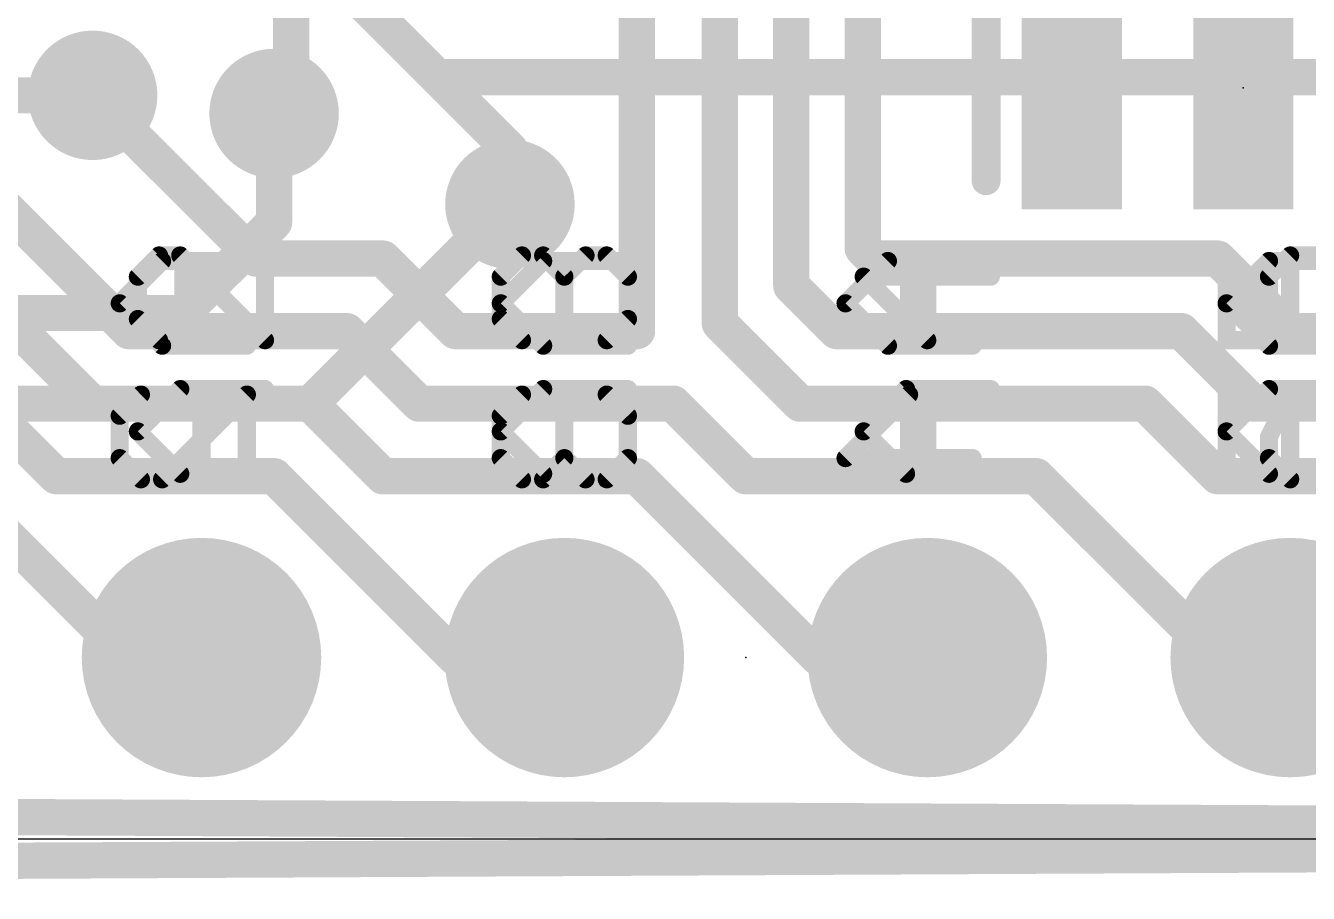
# Model space of a CAD drawing. Extents: x -0.4 to 51.3, y -0.4 to 23.4.
# Drawn here: x 20.36 to 29.34, y -0.38 to 5.69 of the extents above; entities that cross this region are included whole.
import ezdxf

# ---------------------------------------------------------------- set-up
doc = ezdxf.new("R2010")
doc.units = 0
for name, color, linetype in [('1', 12, 'CONTINUOUS'), ('16', 132, 'CONTINUOUS'), ('17', 110, 'CONTINUOUS'), ('18', 110, 'CONTINUOUS'), ('20', 53, 'CONTINUOUS'), ('21', 40, 'CONTINUOUS'), ('22', 6, 'CONTINUOUS'), ('23', 40, 'CONTINUOUS')]:
    doc.layers.add(name, color=color, linetype=linetype)

# ---------------------------------------------------------------- blocks, each defined once
blk = doc.blocks.new('ROUNDP')
at = {"const_width": 0.5}
blk.add_lwpolyline([(0, -0.25, 1), (0, 0.25, 1), (0, -0.25)], format="xyb", dxfattribs=at)
blk = doc.blocks.new('RECT')
blk.add_solid([(-0.5, -0.5), (0.5, -0.5), (-0.5, 0.5), (0.5, 0.5)])
blk = doc.blocks.new('ROUNDV')
at = {"const_width": 0.5}
blk.add_lwpolyline([(0, -0.25, 1), (0, 0.25, 1), (0, -0.25)], format="xyb", dxfattribs=at)

msp = doc.modelspace()

# ---------------------------------------------------------------- linework, layer by layer
at = {"layer": '1', "const_width": 0.254}
for points in [[(22.2182, 7.6266), (22.2182, 5.2002)], [(25.2182, 7.6266), (25.2182, 3.6108)], [(25.7182, 7.6266), (25.7182, 3.8728)], [(26.2182, 7.6266), (26.2182, 4.1348)], [(27.559, 6.604), (27.559, 5.3822)], [(24.638, 6.477), (24.638, 3.556)], [(21.082, 3.556), (18.669, 5.969)], [(22.7182, 5.8568), (23.749, 4.826)], [(18.161, 5.715), (20.828, 3.048)], [(20.574, 2.54), (17.653, 5.461)], [(27.559, 5.3822), (27.6816, 5.2596)], [(21.082, 1.27), (17.018, 5.334)], [(20.828, 5.207), (21.971, 4.064)], [(22.2182, 5.2002), (22.098, 5.08)], [(23.749, 4.826), (23.749, 4.445)], [(26.2182, 4.1348), (26.289, 4.064)], [(21.971, 4.064), (22.86, 4.064)], [(22.86, 4.064), (23.368, 3.556)], [(26.289, 4.064), (28.702, 4.064)], [(28.702, 4.064), (29.21, 3.556)], [(25.7182, 3.8728), (26.035, 3.556)], [(22.606, 3.556), (21.082, 3.556)], [(23.114, 3.048), (22.606, 3.556)], [(23.368, 3.556), (24.638, 3.556)], [(25.2182, 3.6108), (25.781, 3.048)], [(26.035, 3.556), (28.448, 3.556)], [(28.448, 3.556), (28.956, 3.048)], [(29.21, 3.556), (30.226, 3.556)], [(20.828, 3.048), (22.352, 3.048)], [(22.352, 3.048), (22.86, 2.54)], [(24.892, 3.048), (23.114, 3.048)], [(25.4, 2.54), (24.892, 3.048)], [(25.781, 3.048), (28.194, 3.048)], [(28.194, 3.048), (28.702, 2.54)], [(28.956, 3.048), (29.972, 3.048)], [(22.098, 2.54), (20.574, 2.54)], [(23.368, 1.27), (22.098, 2.54)], [(22.86, 2.54), (24.638, 2.54)], [(24.638, 2.54), (25.908, 1.27)], [(27.432, 2.54), (25.4, 2.54)], [(28.702, 1.27), (27.432, 2.54)], [(28.702, 2.54), (29.718, 2.54)], [(21.59, 1.27), (21.082, 1.27)], [(24.13, 1.27), (23.368, 1.27)], [(25.908, 1.27), (26.67, 1.27)], [(29.21, 1.27), (28.702, 1.27)], [(-0.254, -0.254), (51.181, 0)]]:
    msp.add_lwpolyline(points, dxfattribs=at)
at = {"layer": '1', "const_width": 0.127}
for points in [[(27.6039, 5.4271, 1), (27.5141, 5.3373)], [(27.4955, 5.3822, 1), (27.6225, 5.3822)], [(20.8729, 5.2519, 1), (20.7831, 5.1621)], [(22.2631, 5.1553, 1), (22.1733, 5.2451)], [(27.6367, 5.2147, 1), (27.7265, 5.3045)], [(22.1547, 5.2002, 1), (22.2817, 5.2002)], [(22.0531, 5.1249, 1), (22.1429, 5.0351)], [(23.8125, 4.826, 1), (23.6855, 4.826)], [(23.7041, 4.7811, 1), (23.7939, 4.8709)], [(23.6855, 4.445, 1), (23.8125, 4.445)], [(26.2631, 4.1797, 1), (26.1733, 4.0899)], [(21.971, 4.1275, 1), (21.971, 4.0005)], [(21.9261, 4.0191, 1), (22.0159, 4.1089)], [(22.9049, 4.1089, 1), (22.8151, 4.0191)], [(22.86, 4.0005, 1), (22.86, 4.1275)], [(26.1547, 4.1348, 1), (26.2817, 4.1348)], [(26.289, 4.1275, 1), (26.289, 4.0005)], [(26.2441, 4.0191, 1), (26.3339, 4.1089)], [(28.7469, 4.1089, 1), (28.6571, 4.0191)], [(28.702, 4.0005, 1), (28.702, 4.1275)], [(25.7631, 3.9177, 1), (25.6733, 3.8279)], [(25.6547, 3.8728, 1), (25.7817, 3.8728)], [(21.082, 3.6195, 1), (21.082, 3.4925)], [(22.6509, 3.6009, 1), (22.5611, 3.5111)], [(22.606, 3.4925, 1), (22.606, 3.6195)], [(23.368, 3.6195, 1), (23.368, 3.4925)], [(24.638, 3.4925, 1), (24.638, 3.6195)], [(25.2631, 3.6557, 1), (25.1733, 3.5659)], [(26.035, 3.6195, 1), (26.035, 3.4925)], [(28.4929, 3.6009, 1), (28.4031, 3.5111)], [(28.448, 3.4925, 1), (28.448, 3.6195)], [(29.21, 3.6195, 1), (29.21, 3.4925)], [(21.0371, 3.5111, 1), (21.1269, 3.6009)], [(23.3231, 3.5111, 1), (23.4129, 3.6009)], [(24.5745, 3.556, 1), (24.7015, 3.556)], [(25.1547, 3.6108, 1), (25.2817, 3.6108)], [(25.9901, 3.5111, 1), (26.0799, 3.6009)], [(29.1651, 3.5111, 1), (29.2549, 3.6009)], [(20.828, 3.1115, 1), (20.828, 2.9845)], [(20.7831, 3.0031, 1), (20.8729, 3.0929)], [(22.3969, 3.0929, 1), (22.3071, 3.0031)], [(22.352, 2.9845, 1), (22.352, 3.1115)], [(23.114, 3.1115, 1), (23.114, 2.9845)], [(23.0691, 3.0031, 1), (23.1589, 3.0929)], [(24.9369, 3.0929, 1), (24.8471, 3.0031)], [(24.892, 2.9845, 1), (24.892, 3.1115)], [(25.781, 3.1115, 1), (25.781, 2.9845)], [(25.7361, 3.0031, 1), (25.8259, 3.0929)], [(28.2389, 3.0929, 1), (28.1491, 3.0031)], [(28.194, 2.9845, 1), (28.194, 3.1115)], [(28.956, 3.1115, 1), (28.956, 2.9845)], [(28.9111, 3.0031, 1), (29.0009, 3.0929)], [(20.574, 2.6035, 1), (20.574, 2.4765)], [(20.5291, 2.4951, 1), (20.6189, 2.5849)], [(22.1429, 2.5849, 1), (22.0531, 2.4951)], [(22.098, 2.4765, 1), (22.098, 2.6035)], [(22.86, 2.6035, 1), (22.86, 2.4765)], [(22.8151, 2.4951, 1), (22.9049, 2.5849)], [(24.6829, 2.5849, 1), (24.5931, 2.4951)], [(24.638, 2.4765, 1), (24.638, 2.6035)], [(25.4, 2.6035, 1), (25.4, 2.4765)], [(25.3551, 2.4951, 1), (25.4449, 2.5849)], [(27.4769, 2.5849, 1), (27.3871, 2.4951)], [(27.432, 2.4765, 1), (27.432, 2.6035)], [(28.702, 2.6035, 1), (28.702, 2.4765)], [(28.6571, 2.4951, 1), (28.7469, 2.5849)], [(21.082, 1.3335, 1), (21.082, 1.2065)], [(21.0371, 1.2251, 1), (21.1269, 1.3149)], [(21.59, 1.2065, 1), (21.59, 1.3335)], [(23.368, 1.3335, 1), (23.368, 1.2065)], [(23.3231, 1.2251, 1), (23.4129, 1.3149)], [(24.13, 1.2065, 1), (24.13, 1.3335)], [(25.908, 1.3335, 1), (25.908, 1.2065)], [(25.8631, 1.2251, 1), (25.9529, 1.3149)], [(26.67, 1.2065, 1), (26.67, 1.3335)], [(28.702, 1.3335, 1), (28.702, 1.2065)], [(28.6571, 1.2251, 1), (28.7469, 1.3149)], [(29.21, 1.2065, 1), (29.21, 1.3335)]]:
    msp.add_lwpolyline(points, format="xyb", dxfattribs=at)
at = {"layer": '16', "const_width": 0.254}
for points in [[(23.241, 5.334), (22.479, 6.096)], [(30.734, 5.334), (23.241, 5.334)], [(20.828, 5.207), (14.097, 5.207)], [(22.098, 4.318), (22.098, 5.08)], [(22.352, 3.048), (23.749, 4.445)], [(21.463, 3.683), (22.098, 4.318)], [(12.065, 3.683), (21.463, 3.683)], [(11.938, 3.048), (22.352, 3.048)], [(-0.127, 0.254), (51.181, 0)]]:
    msp.add_lwpolyline(points, dxfattribs=at)
at = {"layer": '16', "const_width": 0.127}
for points in [[(23.241, 5.3975, 1), (23.241, 5.2705)], [(23.1961, 5.2891, 1), (23.2859, 5.3789)], [(20.828, 5.1435, 1), (20.828, 5.2705)], [(22.1615, 5.08, 1), (22.0345, 5.08)], [(23.7939, 4.4001, 1), (23.7041, 4.4899)], [(22.1429, 4.2731, 1), (22.0531, 4.3629)], [(22.0345, 4.318, 1), (22.1615, 4.318)], [(21.4181, 3.7279, 1), (21.5079, 3.6381)], [(21.463, 3.6195, 1), (21.463, 3.7465)], [(22.3071, 3.0929, 1), (22.3969, 3.0031)], [(22.352, 2.9845, 1), (22.352, 3.1115)]]:
    msp.add_lwpolyline(points, format="xyb", dxfattribs=at)
at = {"layer": '20'}
msp.add_line((2.54, 0), (48.26, 0), dxfattribs=at)
at = {"layer": '21'}
for points, const_width in [([(27.0816, 4.6096), (27.0816, 5.9096)], 0.2032), ([(21.293, 4.0857), (21.1447, 3.9374)], 0.127), ([(21.4413, 4.0857), (21.293, 4.0857)], 0.127), ([(22.0345, 3.4925), (21.4413, 4.0857)], 0.127), ([(22.0345, 4.0857), (22.0345, 3.4925)], 0.127), ([(23.6847, 3.9374), (23.833, 4.0857)], 0.127), ([(23.833, 4.0857), (23.9813, 4.0857)], 0.127), ([(23.9813, 4.0857), (24.1296, 3.9374)], 0.127), ([(24.1296, 3.9374), (24.2779, 4.0857)], 0.127), ([(24.2779, 4.0857), (24.4262, 4.0857)], 0.127), ([(24.4262, 4.0857), (24.5745, 3.9374)], 0.127), ([(26.6696, 3.4925), (26.6696, 4.0857)], 0.127), ([(28.7647, 4.0857), (28.7647, 3.4925)], 0.127), ([(29.0613, 3.9374), (29.2096, 4.0857)], 0.127), ([(29.2096, 4.0857), (29.5062, 4.0857)], 0.127), ([(21.1447, 3.9374), (21.1447, 3.6408)], 0.127), ([(23.6847, 3.6408), (23.6847, 3.9374)], 0.127), ([(24.1296, 3.9374), (24.1296, 3.7891)], 0.127), ([(24.5745, 3.9374), (24.5745, 3.6408)], 0.127), ([(27.1145, 3.9374), (26.2247, 3.9374)], 0.127), ([(26.2247, 3.9374), (26.6696, 3.4925)], 0.127), ([(29.0613, 3.7891), (29.0613, 3.9374)], 0.127), ([(29.2096, 3.4925), (29.0613, 3.7891)], 0.127), ([(21.1447, 3.6408), (21.293, 3.4925)], 0.127), ([(23.833, 3.4925), (23.6847, 3.6408)], 0.127), ([(24.5745, 3.6408), (24.4262, 3.4925)], 0.127), ([(28.7647, 3.4925), (29.2096, 3.4925)], 0.127), ([(21.1447, 2.8536), (21.4413, 3.1502)], 0.127), ([(21.4413, 3.1502), (22.0345, 3.1502)], 0.127), ([(21.5896, 2.557), (21.5896, 3.1502)], 0.127), ([(23.6847, 2.8536), (23.9813, 3.1502)], 0.127), ([(23.9813, 3.1502), (24.5745, 3.1502)], 0.127), ([(24.1296, 2.557), (24.1296, 3.1502)], 0.127), ([(26.2247, 2.8536), (26.5213, 3.1502)], 0.127), ([(26.5213, 3.1502), (27.1145, 3.1502)], 0.127), ([(26.6696, 2.557), (26.6696, 3.1502)], 0.127), ([(28.7647, 2.8536), (29.0613, 3.1502)], 0.127), ([(29.0613, 3.1502), (29.6545, 3.1502)], 0.127), ([(29.2096, 2.557), (29.2096, 3.1502)], 0.127), ([(21.4413, 2.557), (21.1447, 2.8536)], 0.127), ([(23.9813, 2.557), (23.6847, 2.8536)], 0.127), ([(26.5213, 2.557), (26.2247, 2.8536)], 0.127), ([(29.0613, 2.557), (28.7647, 2.8536)], 0.127), ([(22.0345, 2.557), (21.4413, 2.557)], 0.127), ([(24.5745, 2.557), (23.9813, 2.557)], 0.127), ([(27.1145, 2.557), (26.5213, 2.557)], 0.127), ([(29.6545, 2.557), (29.0613, 2.557)], 0.127)]:
    msp.add_lwpolyline(points, dxfattribs=dict(at, const_width=const_width))
for points, const_width in [([(27.0308, 4.6096, 1), (27.1324, 4.6096)], 0.1016), ([(21.293, 4.1174, 1), (21.293, 4.0539)], 0.0635), ([(21.3155, 4.0632, 1), (21.2706, 4.1081)], 0.0635), ([(21.4638, 4.1081, 1), (21.4189, 4.0632)], 0.0635), ([(21.4413, 4.0539, 1), (21.4413, 4.1174)], 0.0635), ([(22.0663, 4.0857, 1), (22.0028, 4.0857)], 0.0635), ([(23.833, 4.1174, 1), (23.833, 4.0539)], 0.0635), ([(23.8555, 4.0632, 1), (23.8106, 4.1081)], 0.0635), ([(24.0038, 4.1081, 1), (23.9589, 4.0632)], 0.0635), ([(23.9813, 4.0539, 1), (23.9813, 4.1174)], 0.0635), ([(24.2779, 4.1174, 1), (24.2779, 4.0539)], 0.0635), ([(24.3004, 4.0632, 1), (24.2555, 4.1081)], 0.0635), ([(24.4487, 4.1081, 1), (24.4038, 4.0632)], 0.0635), ([(24.4262, 4.0539, 1), (24.4262, 4.1174)], 0.0635), ([(26.7014, 4.0857, 1), (26.6379, 4.0857)], 0.0635), ([(28.7965, 4.0857, 1), (28.733, 4.0857)], 0.0635), ([(29.2096, 4.1174, 1), (29.2096, 4.0539)], 0.0635), ([(29.2321, 4.0632, 1), (29.1872, 4.1081)], 0.0635), ([(21.1765, 3.9374, 1), (21.113, 3.9374)], 0.0635), ([(21.1223, 3.9598, 1), (21.1672, 3.9149)], 0.0635), ([(23.7165, 3.9374, 1), (23.653, 3.9374)], 0.0635), ([(23.6623, 3.9598, 1), (23.7072, 3.9149)], 0.0635), ([(24.1614, 3.9374, 1), (24.0979, 3.9374)], 0.0635), ([(24.1072, 3.9598, 1), (24.1521, 3.9149)], 0.0635), ([(24.1072, 3.9149, 1), (24.1521, 3.9598)], 0.0635), ([(24.6062, 3.9374, 1), (24.5428, 3.9374)], 0.0635), ([(24.552, 3.9149, 1), (24.597, 3.9598)], 0.0635), ([(26.2247, 3.9691, 1), (26.2247, 3.9056)], 0.0635), ([(26.2472, 3.9598, 1), (26.2023, 3.9149)], 0.0635), ([(27.1145, 3.9056, 1), (27.1145, 3.9691)], 0.0635), ([(29.0931, 3.9374, 1), (29.0296, 3.9374)], 0.0635), ([(29.0389, 3.9598, 1), (29.0838, 3.9149)], 0.0635), ([(24.0979, 3.7891, 1), (24.1614, 3.7891)], 0.0635), ([(29.0897, 3.8033, 1), (29.0329, 3.7749)], 0.0635), ([(29.0296, 3.7891, 1), (29.0931, 3.7891)], 0.0635), ([(21.1672, 3.6632, 1), (21.1223, 3.6183)], 0.0635), ([(23.7072, 3.6632, 1), (23.6623, 3.6183)], 0.0635), ([(24.597, 3.6183, 1), (24.552, 3.6632)], 0.0635), ([(21.113, 3.6408, 1), (21.1765, 3.6408)], 0.0635), ([(23.653, 3.6408, 1), (23.7165, 3.6408)], 0.0635), ([(24.5428, 3.6408, 1), (24.6062, 3.6408)], 0.0635), ([(21.2706, 3.47, 1), (21.3155, 3.515)], 0.0635), ([(22.0028, 3.4925, 1), (22.0663, 3.4925)], 0.0635), ([(22.012, 3.47, 1), (22.057, 3.515)], 0.0635), ([(23.8106, 3.47, 1), (23.8555, 3.515)], 0.0635), ([(24.4038, 3.515, 1), (24.4487, 3.47)], 0.0635), ([(26.6379, 3.4925, 1), (26.7014, 3.4925)], 0.0635), ([(26.6472, 3.47, 1), (26.6921, 3.515)], 0.0635), ([(28.7647, 3.5243, 1), (28.7647, 3.4607)], 0.0635), ([(28.733, 3.4925, 1), (28.7965, 3.4925)], 0.0635), ([(29.1812, 3.4783, 1), (29.238, 3.5067)], 0.0635), ([(29.2096, 3.4607, 1), (29.2096, 3.5243)], 0.0635), ([(21.4413, 3.1819, 1), (21.4413, 3.1184)], 0.0635), ([(21.4638, 3.1277, 1), (21.4189, 3.1726)], 0.0635), ([(21.6214, 3.1502, 1), (21.5579, 3.1502)], 0.0635), ([(22.0345, 3.1184, 1), (22.0345, 3.1819)], 0.0635), ([(23.9813, 3.1819, 1), (23.9813, 3.1184)], 0.0635), ([(24.0038, 3.1277, 1), (23.9589, 3.1726)], 0.0635), ([(24.1614, 3.1502, 1), (24.0979, 3.1502)], 0.0635), ([(24.5745, 3.1184, 1), (24.5745, 3.1819)], 0.0635), ([(26.5213, 3.1819, 1), (26.5213, 3.1184)], 0.0635), ([(26.5438, 3.1277, 1), (26.4989, 3.1726)], 0.0635), ([(26.7014, 3.1502, 1), (26.6379, 3.1502)], 0.0635), ([(27.1145, 3.1184, 1), (27.1145, 3.1819)], 0.0635), ([(29.0613, 3.1819, 1), (29.0613, 3.1184)], 0.0635), ([(29.0838, 3.1277, 1), (29.0389, 3.1726)], 0.0635), ([(29.2414, 3.1502, 1), (29.1779, 3.1502)], 0.0635), ([(21.1672, 2.876, 1), (21.1223, 2.8311)], 0.0635), ([(21.1223, 2.876, 1), (21.1672, 2.8311)], 0.0635), ([(23.7072, 2.876, 1), (23.6623, 2.8311)], 0.0635), ([(23.6623, 2.876, 1), (23.7072, 2.8311)], 0.0635), ([(26.2472, 2.876, 1), (26.2023, 2.8311)], 0.0635), ([(26.2023, 2.876, 1), (26.2472, 2.8311)], 0.0635), ([(28.7872, 2.876, 1), (28.7423, 2.8311)], 0.0635), ([(28.7423, 2.876, 1), (28.7872, 2.8311)], 0.0635), ([(21.4413, 2.5887, 1), (21.4413, 2.5252)], 0.0635), ([(21.4189, 2.5345, 1), (21.4638, 2.5794)], 0.0635), ([(22.0345, 2.5252, 1), (22.0345, 2.5887)], 0.0635), ([(23.9813, 2.5887, 1), (23.9813, 2.5252)], 0.0635), ([(23.9589, 2.5345, 1), (24.0038, 2.5794)], 0.0635), ([(24.5745, 2.5252, 1), (24.5745, 2.5887)], 0.0635), ([(26.5213, 2.5887, 1), (26.5213, 2.5252)], 0.0635), ([(26.4989, 2.5345, 1), (26.5438, 2.5794)], 0.0635), ([(27.1145, 2.5252, 1), (27.1145, 2.5887)], 0.0635), ([(29.0613, 2.5887, 1), (29.0613, 2.5252)], 0.0635), ([(29.0389, 2.5345, 1), (29.0838, 2.5794)], 0.0635), ([(21.5579, 2.557, 1), (21.6214, 2.557)], 0.0635), ([(24.0979, 2.557, 1), (24.1614, 2.557)], 0.0635), ([(26.6379, 2.557, 1), (26.7014, 2.557)], 0.0635), ([(29.1779, 2.557, 1), (29.2414, 2.557)], 0.0635)]:
    msp.add_lwpolyline(points, format="xyb", dxfattribs=dict(at, const_width=const_width))
at = {"layer": '22', "const_width": 0.127}
for points in [[(21.3143, 4.047), (21.0177, 3.7504)], [(21.9075, 4.047), (21.3143, 4.047)], [(21.4626, 4.047), (21.4626, 3.4538)], [(23.9813, 4.047), (23.6847, 3.7504)], [(24.5745, 4.047), (23.9813, 4.047)], [(24.1296, 4.047), (24.1296, 3.4538)], [(26.3943, 4.047), (26.0977, 3.7504)], [(26.9875, 4.047), (26.3943, 4.047)], [(26.5426, 4.047), (26.5426, 3.4538)], [(29.0613, 4.047), (28.7647, 3.7504)], [(29.6545, 4.047), (29.0613, 4.047)], [(29.2096, 4.047), (29.2096, 3.4538)], [(21.0177, 3.7504), (21.3143, 3.4538)], [(23.6847, 3.7504), (23.9813, 3.4538)], [(26.0977, 3.7504), (26.3943, 3.4538)], [(28.7647, 3.7504), (29.0613, 3.4538)], [(21.3143, 3.4538), (21.9075, 3.4538)], [(23.9813, 3.4538), (24.5745, 3.4538)], [(26.3943, 3.4538), (26.9875, 3.4538)], [(29.0613, 3.4538), (29.6545, 3.4538)], [(21.0177, 2.9632), (21.166, 3.1115)], [(21.9075, 3.1115), (21.3143, 2.5183)], [(21.9075, 2.5183), (21.9075, 3.1115)], [(23.833, 3.1115), (23.6847, 2.9632)], [(24.5745, 2.9632), (24.4262, 3.1115)], [(26.0977, 2.6666), (26.5426, 3.1115)], [(26.5426, 3.1115), (26.5426, 2.5183)], [(28.7647, 2.5183), (28.7647, 3.1115)], [(28.7647, 3.1115), (29.2096, 3.1115)], [(29.2096, 3.1115), (29.0613, 2.8149)], [(21.0177, 2.6666), (21.0177, 2.9632)], [(23.6847, 2.9632), (23.6847, 2.6666)], [(24.5745, 2.6666), (24.5745, 2.9632)], [(24.1296, 2.6666), (24.1296, 2.8149)], [(29.0613, 2.8149), (29.0613, 2.6666)], [(21.166, 2.5183), (21.0177, 2.6666)], [(23.6847, 2.6666), (23.833, 2.5183)], [(23.9813, 2.5183), (24.1296, 2.6666)], [(24.1296, 2.6666), (24.2779, 2.5183)], [(24.4262, 2.5183), (24.5745, 2.6666)], [(26.9875, 2.6666), (26.0977, 2.6666)], [(29.0613, 2.6666), (29.2096, 2.5183)], [(21.3143, 2.5183), (21.166, 2.5183)], [(23.833, 2.5183), (23.9813, 2.5183)], [(24.2779, 2.5183), (24.4262, 2.5183)], [(29.2096, 2.5183), (29.5062, 2.5183)]]:
    msp.add_lwpolyline(points, dxfattribs=at)
at = {"layer": '22', "const_width": 0.0635}
for points in [[(21.3143, 4.0788, 1), (21.3143, 4.0153)], [(21.3368, 4.0246, 1), (21.2919, 4.0695)], [(21.4944, 4.047, 1), (21.4309, 4.047)], [(21.9075, 4.0153, 1), (21.9075, 4.0788)], [(23.9813, 4.0788, 1), (23.9813, 4.0153)], [(24.0038, 4.0246, 1), (23.9589, 4.0695)], [(24.1614, 4.047, 1), (24.0979, 4.047)], [(24.5745, 4.0153, 1), (24.5745, 4.0788)], [(26.3943, 4.0788, 1), (26.3943, 4.0153)], [(26.4168, 4.0246, 1), (26.3719, 4.0695)], [(26.5744, 4.047, 1), (26.5109, 4.047)], [(26.9875, 4.0153, 1), (26.9875, 4.0788)], [(29.0613, 4.0788, 1), (29.0613, 4.0153)], [(29.0838, 4.0246, 1), (29.0389, 4.0695)], [(29.2414, 4.047, 1), (29.1779, 4.047)], [(21.0402, 3.7729, 1), (20.9953, 3.728)], [(20.9953, 3.7729, 1), (21.0402, 3.728)], [(23.7072, 3.7729, 1), (23.6623, 3.728)], [(23.6623, 3.7729, 1), (23.7072, 3.728)], [(26.1202, 3.7729, 1), (26.0753, 3.728)], [(26.0753, 3.7729, 1), (26.1202, 3.728)], [(28.7872, 3.7729, 1), (28.7423, 3.728)], [(28.7423, 3.7729, 1), (28.7872, 3.728)], [(21.3143, 3.4856, 1), (21.3143, 3.4221)], [(21.2919, 3.4314, 1), (21.3368, 3.4763)], [(21.9075, 3.4221, 1), (21.9075, 3.4856)], [(23.9813, 3.4856, 1), (23.9813, 3.4221)], [(23.9589, 3.4314, 1), (24.0038, 3.4763)], [(24.5745, 3.4221, 1), (24.5745, 3.4856)], [(26.3943, 3.4856, 1), (26.3943, 3.4221)], [(26.3719, 3.4314, 1), (26.4168, 3.4763)], [(26.9875, 3.4221, 1), (26.9875, 3.4856)], [(29.0613, 3.4856, 1), (29.0613, 3.4221)], [(29.0389, 3.4314, 1), (29.0838, 3.4763)], [(21.4309, 3.4538, 1), (21.4944, 3.4538)], [(24.0979, 3.4538, 1), (24.1614, 3.4538)], [(26.5109, 3.4538, 1), (26.5744, 3.4538)], [(29.1779, 3.4538, 1), (29.2414, 3.4538)], [(21.1885, 3.089, 1), (21.1436, 3.134)], [(21.9393, 3.1115, 1), (21.8758, 3.1115)], [(21.93, 3.089, 1), (21.885, 3.134)], [(23.8555, 3.089, 1), (23.8106, 3.134)], [(24.4487, 3.134, 1), (24.4038, 3.089)], [(26.5744, 3.1115, 1), (26.5109, 3.1115)], [(26.5651, 3.089, 1), (26.5202, 3.134)], [(28.7647, 3.1433, 1), (28.7647, 3.0797)], [(28.7965, 3.1115, 1), (28.733, 3.1115)], [(29.238, 3.0973, 1), (29.1812, 3.1257)], [(29.2096, 3.0797, 1), (29.2096, 3.1433)], [(21.0495, 2.9632, 1), (20.986, 2.9632)], [(20.9953, 2.9857, 1), (21.0402, 2.9408)], [(23.7165, 2.9632, 1), (23.653, 2.9632)], [(23.6623, 2.9857, 1), (23.7072, 2.9408)], [(24.6062, 2.9632, 1), (24.5428, 2.9632)], [(24.552, 2.9408, 1), (24.597, 2.9857)], [(24.1614, 2.8149, 1), (24.0979, 2.8149)], [(29.0931, 2.8149, 1), (29.0296, 2.8149)], [(29.0329, 2.8291, 1), (29.0897, 2.8007)], [(21.0402, 2.6891, 1), (20.9953, 2.6442)], [(20.986, 2.6666, 1), (21.0495, 2.6666)], [(23.653, 2.6666, 1), (23.7165, 2.6666)], [(23.7072, 2.6891, 1), (23.6623, 2.6442)], [(24.0979, 2.6666, 1), (24.1614, 2.6666)], [(24.1521, 2.6891, 1), (24.1072, 2.6442)], [(24.1521, 2.6442, 1), (24.1072, 2.6891)], [(24.5428, 2.6666, 1), (24.6062, 2.6666)], [(24.597, 2.6442, 1), (24.552, 2.6891)], [(26.0977, 2.6984, 1), (26.0977, 2.6349)], [(26.0753, 2.6891, 1), (26.1202, 2.6442)], [(26.9875, 2.6349, 1), (26.9875, 2.6984)], [(29.0296, 2.6666, 1), (29.0931, 2.6666)], [(29.0838, 2.6891, 1), (29.0389, 2.6442)], [(21.166, 2.5501, 1), (21.166, 2.4866)], [(21.1436, 2.4959, 1), (21.1885, 2.5408)], [(21.2919, 2.5408, 1), (21.3368, 2.4959)], [(21.3143, 2.4866, 1), (21.3143, 2.5501)], [(21.8758, 2.5183, 1), (21.9393, 2.5183)], [(23.833, 2.5501, 1), (23.833, 2.4866)], [(23.8106, 2.4959, 1), (23.8555, 2.5408)], [(23.9589, 2.5408, 1), (24.0038, 2.4959)], [(23.9813, 2.4866, 1), (23.9813, 2.5501)], [(24.2779, 2.5501, 1), (24.2779, 2.4866)], [(24.2555, 2.4959, 1), (24.3004, 2.5408)], [(24.4038, 2.5408, 1), (24.4487, 2.4959)], [(24.4262, 2.4866, 1), (24.4262, 2.5501)], [(26.5109, 2.5183, 1), (26.5744, 2.5183)], [(28.733, 2.5183, 1), (28.7965, 2.5183)], [(29.2096, 2.5501, 1), (29.2096, 2.4866)], [(29.1872, 2.4959, 1), (29.2321, 2.5408)]]:
    msp.add_lwpolyline(points, format="xyb", dxfattribs=at)
at = {"layer": '23'}
for p in [(28.8816, 5.2596), (25.4, 1.27)]:
    msp.add_point(p, dxfattribs=at)

# ---------------------------------------------------------------- block references
at = {"layer": '1', "xscale": 0.7, "yscale": 1.7, "rotation": 180}
for p in [(27.6816, 5.2596), (28.8816, 5.2596)]:
    msp.add_blockref('RECT', p, dxfattribs=at)
at = {"layer": '17', "xscale": 1.6764, "yscale": 1.6764, "rotation": 270}
for p in [(21.59, 1.27), (21.59, 1.27), (24.13, 1.27), (24.13, 1.27), (26.67, 1.27), (26.67, 1.27), (29.21, 1.27), (29.21, 1.27)]:
    msp.add_blockref('ROUNDP', p, dxfattribs=at)
at = {"layer": '18', "xscale": 0.9064, "yscale": 0.9064}
for p in [(20.828, 5.207), (20.828, 5.207), (22.098, 5.08), (22.098, 5.08), (23.749, 4.445), (23.749, 4.445)]:
    msp.add_blockref('ROUNDV', p, dxfattribs=at)

doc.saveas('drawing.dxf')
